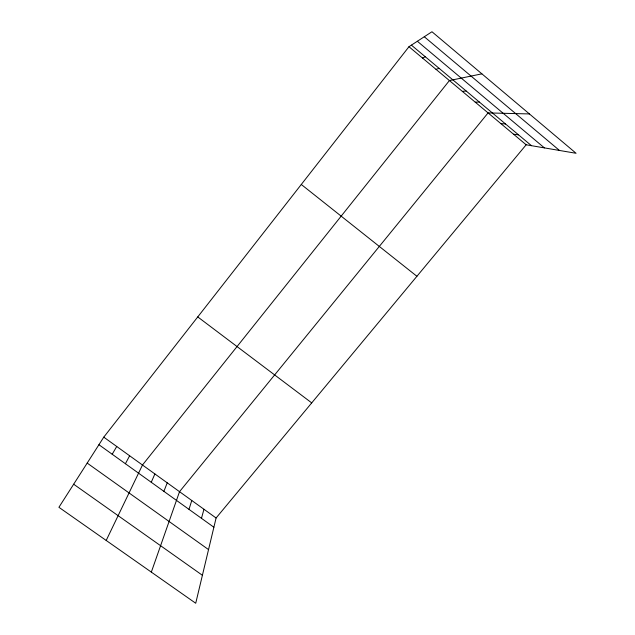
<?xml version="1.0" encoding="UTF-8"?>
<svg xmlns="http://www.w3.org/2000/svg" width="635" height="635" viewBox="0 0 635 635"><rect width="100%" height="100%" fill="white"/><g stroke="black" fill="none" stroke-linecap="round" stroke-linejoin="round"><path stroke-width="0.95" d="M526.169 144.78L216.09 517.993L195.723 603.25L58.912 507.294L103.767 437.15L408.972 46.72L431.967 31.75L576.088 153.289L526.169 144.78L408.972 46.72M201.47 518.327L203.962 509.262M189 509.381L191.77 500.491M151.328 572.111L179.53 491.68L488.077 112.911L529.423 113.935M163.893 491.355L167.235 482.83M151.257 482.282L154.884 473.94M106.196 540.456L142.478 465.01L449.413 80.558L481.886 73.843M125.412 463.733L129.635 455.763M112.197 454.255L116.737 446.476M422.521 58.055L425.291 56.769M436.007 69.342L439.11 68.342M462.367 91.4L466.13 90.964M475.258 102.179L479.33 102.021M500.84 123.587L505.539 123.968M513.532 134.215L518.541 134.85M73.668 484.219L202.406 575.286M87.186 463.082L208.542 549.6M103.767 437.15L216.09 517.993M98.925 444.722L213.884 527.233M197.755 316.921L311.721 402.892M301.284 184.475L416.917 276.281M411.401 45.133L531.471 145.685M417.346 41.267L544.417 147.891M424.283 36.751L559.475 150.455"/></g></svg>
